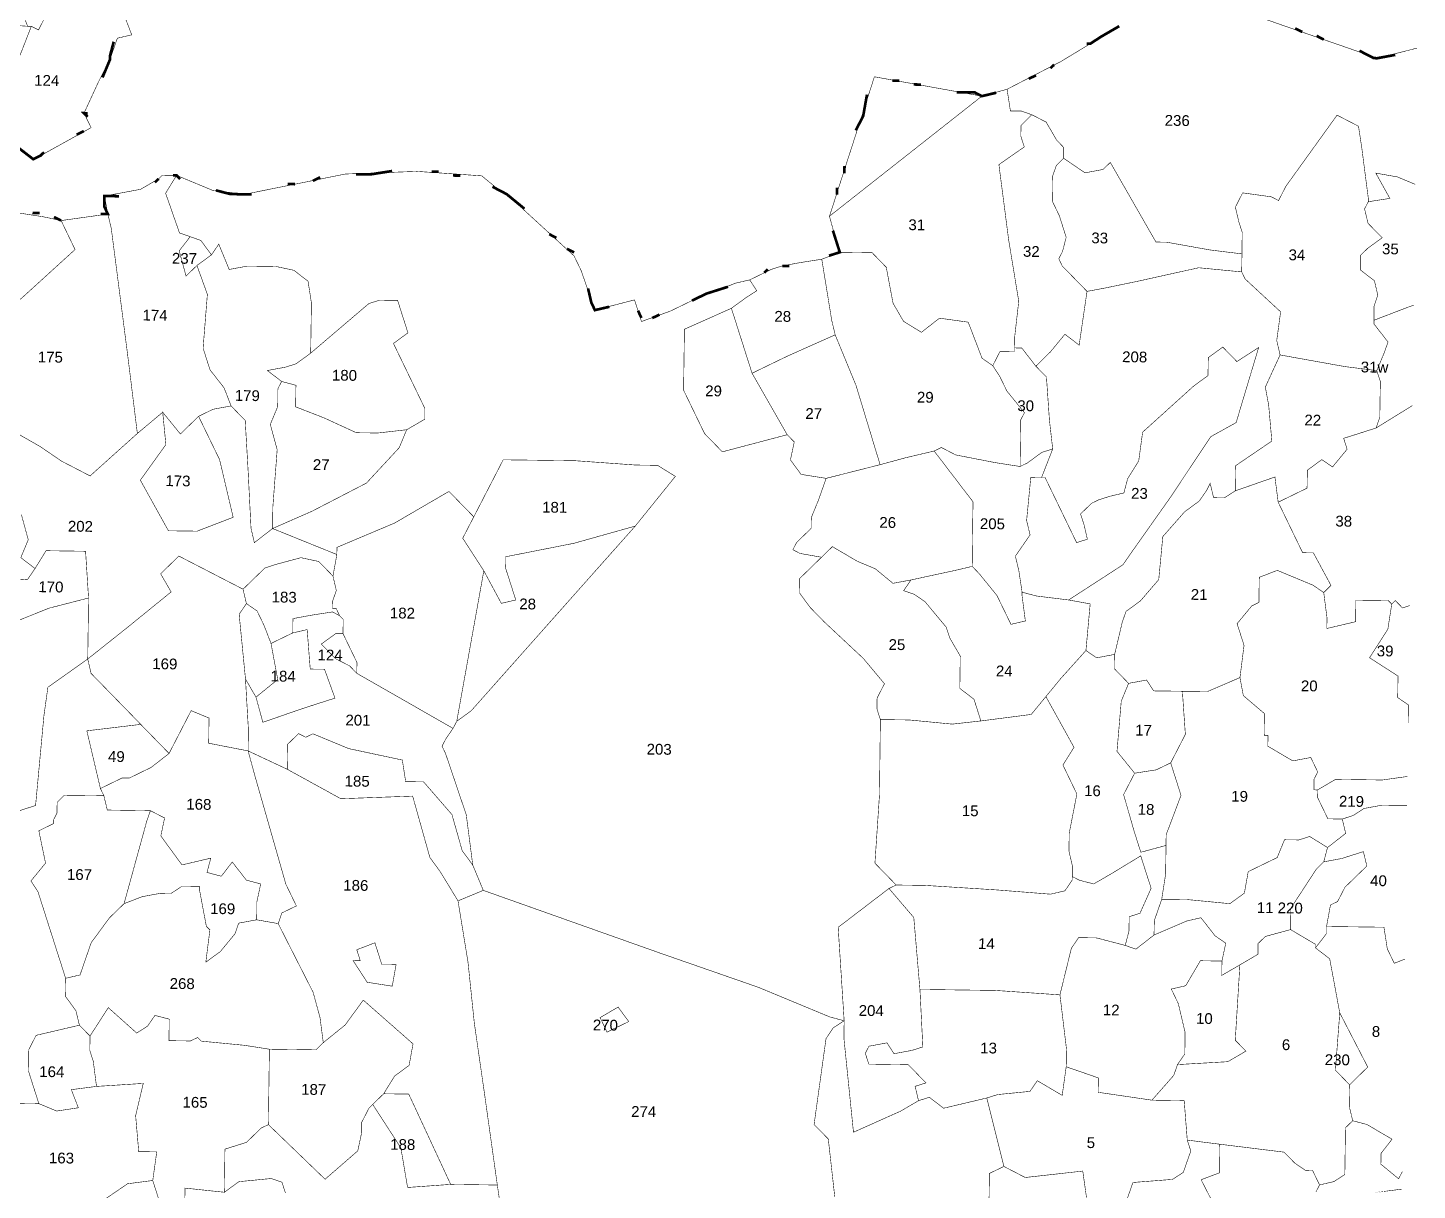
# Model space of a CAD drawing. Header units: metres. Extents: x 259278 to 277237, y 2171369 to 2185379.
# Drawn here: x 275703 to 277237, y 2178156 to 2179440 of the extents above; entities that cross this region are included whole.
import ezdxf

# ---------------------------------------------------------------- set-up
doc = ezdxf.new("R2010")
doc.units = ezdxf.units.M
doc.header["$MEASUREMENT"] = 0
for name, color, linetype in [('SURVEY NO.', 7, 'Continuous'), ('SURVEY PLOT BOUNDARY', 35, 'Continuous'), ('VILLAGE BOUNDARY', 212, 'Continuous')]:
    doc.layers.add(name, color=color, linetype=linetype)
doc.styles.add('PDF Arial', font='arial.ttf')

msp = doc.modelspace()

# ---------------------------------------------------------------- linework, layer by layer
at = {"layer": 'SURVEY PLOT BOUNDARY', "lineweight": 18, "const_width": 0.595}
for points in [[(275706.9, 2179441.4), (275702.9, 2179441.5), (275691.4, 2179469.4), (275715.3, 2179473), (275719.1, 2179461.1), (275722.9, 2179453.1), (275714.8, 2179437.4)], [(275810.1, 2179452), (275817.8, 2179432), (275801.9, 2179428.3), (275793.7, 2179404.6), (275781.5, 2179381), (275765.1, 2179345.5), (275772.9, 2179329.5), (275716.9, 2179298.5), (275709, 2179294.7), (275693.3, 2179306.8), (275682, 2179354.5), (275674.5, 2179390.3), (275694.6, 2179409.9), (275706.9, 2179441.4), (275714.8, 2179437.4), (275722.9, 2179453.1), (275719.1, 2179461.1), (275746.8, 2179456.8)], [(275702.9, 2179441.5), (275706.9, 2179441.4), (275694.6, 2179409.9), (275674.5, 2179390.3), (275626.9, 2179386.9), (275622.9, 2179387), (275623.3, 2179410.8), (275623.7, 2179446.5)], [(276588.3, 2179231.7), (276637.9, 2179385.7), (276756.6, 2179364.3)], [(276588.3, 2179231.7), (276756.6, 2179364.3), (276784.4, 2179371.9), (276788.1, 2179348), (276800, 2179347.9), (276811.8, 2179343.8), (276799.8, 2179332), (276799.6, 2179320.1), (276803.4, 2179308.2), (276775.4, 2179288.7), (276786.2, 2179205.3), (276797.3, 2179137.8), (276792.8, 2179098.2), (276792.6, 2179082.3), (276776.7, 2179082.5), (276768.6, 2179066.7), (276756.8, 2179074.8), (276741.5, 2179114.7), (276709.8, 2179119.1), (276689.8, 2179103.5), (276670.1, 2179115.6), (276658.5, 2179135.6), (276651, 2179175.3), (276635.4, 2179191.4), (276599.7, 2179191.9), (276595.9, 2179203.8)], [(276816.2, 2179066.1), (276800.6, 2179086.2), (276792.6, 2179086.3), (276792.6, 2179082.3), (276792.8, 2179098.2), (276797.3, 2179137.8), (276786.2, 2179205.3), (276775.4, 2179288.7), (276803.4, 2179308.2), (276799.6, 2179320.1), (276799.8, 2179332), (276811.8, 2179343.8), (276827.6, 2179335.6), (276839.2, 2179315.7), (276847, 2179307.6), (276846.9, 2179295.7), (276838.9, 2179287.9), (276834.7, 2179276.1), (276834.4, 2179248.3), (276842.1, 2179232.3), (276845.9, 2179220.4), (276849.7, 2179208.4), (276845.6, 2179192.6), (276841.5, 2179184.8), (276845.3, 2179176.8), (276872.7, 2179148.7), (276864, 2179089.3), (276848.3, 2179101.4), (276832.2, 2179081.8)], [(277183.3, 2179247.7), (277179.2, 2179239.8), (277183, 2179223.9), (277198.6, 2179207.9), (277182.6, 2179196.2), (277174.6, 2179188.4), (277174.4, 2179172.5), (277190.1, 2179160.4), (277193.8, 2179144.5), (277189.7, 2179132.6), (277189.5, 2179116.8), (277189.5, 2179112.8), (277205.1, 2179092.8), (277200.9, 2179080.9), (277192.7, 2179061.2), (277157.1, 2179065.7), (277085.9, 2179078.5), (277082.2, 2179094.4), (277086.5, 2179126.1), (277047.4, 2179162.3), (277043.5, 2179170.2), (277043.8, 2179190.1), (277043.9, 2179202), (277044.1, 2179213.8), (277040.3, 2179225.8), (277036.5, 2179241.7), (277044.6, 2179257.5), (277076.3, 2179253.1), (277084.2, 2179249), (277092.3, 2179264.8), (277120.6, 2179304.1), (277148.8, 2179343.3), (277172.5, 2179331.1), (277176.1, 2179307.3), (277183.3, 2179251.7)], [(276872.7, 2179148.7), (276845.3, 2179176.8), (276841.5, 2179184.8), (276845.6, 2179192.6), (276849.7, 2179208.4), (276845.9, 2179220.4), (276842.1, 2179232.3), (276834.4, 2179248.3), (276834.7, 2179276.1), (276838.9, 2179287.9), (276846.9, 2179295.7), (276870.5, 2179279.6), (276890.3, 2179283.3), (276898.4, 2179291.1), (276948.8, 2179203.2), (276960.7, 2179203), (277008.1, 2179194.5), (277043.8, 2179190.1), (277043.5, 2179170.2), (276996, 2179174.8), (276928.4, 2179159.8), (276892.6, 2179152.4)], [(275867.3, 2179276.8), (275855.2, 2179257.1), (275870.5, 2179213.3), (275882.3, 2179209.1), (275870.2, 2179193.4), (275877.8, 2179165.6), (275889.8, 2179177.3), (275901.3, 2179145.4), (275896.6, 2179086), (275904.2, 2179062.1), (275919.8, 2179042.1), (275927.5, 2179022.2), (275907.6, 2179018.5), (275891.6, 2179010.7), (275871.5, 2178991.2), (275852, 2179015.2), (275824, 2178991.8), (275813.2, 2179079.2), (275795.2, 2179218.2), (275791.4, 2179234.1), (275787.7, 2179254), (275827.5, 2179261.4), (275847.5, 2179273), (275851.5, 2179277)], [(275905.8, 2179189), (275894.1, 2179205), (275882.3, 2179209.1), (275870.5, 2179213.3), (275855.2, 2179257.1), (275867.3, 2179276.8), (275906.8, 2179260.4), (275942.4, 2179255.9), (276053.7, 2179278.3), (276133, 2179281.2), (276204.3, 2179276.3), (276223.9, 2179260.2), (276231.8, 2179256.1), (276306.3, 2179187.8), (276314, 2179171.8), (276329.3, 2179128), (276373, 2179139.3), (276380.7, 2179115.4), (276412.5, 2179126.9), (276436.5, 2179138.5), (276484.3, 2179157.7), (276500.2, 2179161.4), (276508, 2179149.4), (276496, 2179141.7), (276480, 2179130), (276428.1, 2179106.9), (276427.2, 2179039.5), (276450.4, 2178991.6), (276470, 2178971.5), (276541.6, 2178990.4), (276549.4, 2178982.4), (276545.2, 2178962.6), (276556.9, 2178946.6), (276584.6, 2178942.2), (276576.3, 2178918.6), (276568.2, 2178898.8), (276568, 2178886.9), (276551.9, 2178871.3), (276547.9, 2178863.4), (276555.7, 2178859.3), (276579.5, 2178855.1), (276555.4, 2178831.6), (276555.2, 2178815.7), (276566.9, 2178799.7), (276582.5, 2178783.7), (276625.6, 2178743.4), (276649, 2178715.4), (276640.9, 2178699.6), (276640.7, 2178687.7), (276644.5, 2178675.8), (276643.7, 2178608.4), (276643.5, 2178592.5), (276638.5, 2178517.2), (276662, 2178493.1), (276654, 2178489.3), (276597.9, 2178446.4), (276604.5, 2178343.2), (276588.7, 2178347.4), (276509.9, 2178380.1), (276403.3, 2178417.2), (276206, 2178487.2), (276194.4, 2178515.1), (276187.2, 2178570.7), (276164.3, 2178638.4), (276160.5, 2178646.4), (276164.5, 2178654.3), (276172.6, 2178666.1), (276176.7, 2178673.9), (276192.7, 2178685.6), (276373.8, 2178889.5), (276418.1, 2178944.4), (276398.4, 2178956.6), (276374.6, 2178956.9), (276307.3, 2178961.7), (276228, 2178962.7), (276195.5, 2178899.7), (276168.1, 2178927.8), (276108.2, 2178892.9), (276044.4, 2178866), (276044.3, 2178858.1), (275973.3, 2178886.8), (276017.1, 2178906), (276077, 2178937), (276113.2, 2178976.1), (276121.4, 2178995.9), (276141.4, 2179007.5), (276141.5, 2179019.4), (276106.8, 2179091.2), (276122.8, 2179102.9), (276111.4, 2179138.7), (276091.5, 2179139), (276079.6, 2179135.2), (276015.4, 2179080.5), (276016.2, 2179136), (276012.5, 2179159.9), (275996.8, 2179172), (275977, 2179176.2), (275945.3, 2179176.6), (275925.4, 2179172.9), (275913.9, 2179200.8)], [(275739.8, 2179226.9), (275755.2, 2179194.9), (275695.1, 2179140.2), (275667.3, 2179140.6), (275651, 2179105.1), (275636.2, 2179184.6), (275648.3, 2179200.3), (275672.5, 2179231.7), (275692.3, 2179235.4), (275720, 2179231.1)], [(275824, 2178991.8), (275771.8, 2178944.9), (275740.3, 2178961.2), (275716.7, 2178977.3), (275681.3, 2178997.6), (275677.4, 2179001.6), (275669.9, 2179037.4), (275662.4, 2179065.3), (275650.9, 2179097.2), (275651, 2179105.1), (275667.3, 2179140.6), (275695.1, 2179140.2), (275755.2, 2179194.9), (275739.8, 2179226.9), (275791.4, 2179234.1), (275795.2, 2179218.2), (275813.2, 2179079.2)], [(275905.8, 2179189), (275889.8, 2179177.3), (275877.8, 2179165.6), (275870.2, 2179193.4), (275882.3, 2179209.1), (275894.1, 2179205)], [(276015.4, 2179080.5), (275999.4, 2179068.8), (275987.5, 2179065), (275967.6, 2179061.3), (275983.3, 2179049.2), (275979.2, 2179041.3), (275979.1, 2179029.4), (275979, 2179021.5), (275970.8, 2179001.8), (275978.4, 2178973.9), (275973.6, 2178910.5), (275973.3, 2178886.8), (275953.2, 2178871.2), (275949.5, 2178887.1), (275946.3, 2178950.6), (275943.1, 2179006.1), (275927.5, 2179022.2), (275919.8, 2179042.1), (275904.2, 2179062.1), (275896.6, 2179086), (275901.3, 2179145.4), (275889.8, 2179177.3), (275905.8, 2179189), (275913.9, 2179200.8), (275925.4, 2179172.9), (275945.3, 2179176.6), (275977, 2179176.2), (275996.8, 2179172), (276012.5, 2179159.9), (276016.2, 2179136)], [(276500.2, 2179161.4), (276524.1, 2179173), (276536.1, 2179176.8), (276556, 2179180.5), (276579.8, 2179184.2), (276590.8, 2179116.6), (276594.6, 2179100.7), (276542.7, 2179077.6), (276502.8, 2179058.3), (276480, 2179130), (276496, 2179141.7), (276508, 2179149.4)], [(276768.6, 2179066.7), (276776.4, 2179054.7), (276784.1, 2179038.8), (276803.6, 2179014.7), (276799.5, 2179006.9), (276798.8, 2178955.3), (276771.2, 2178959.6), (276727.6, 2178968.1), (276711.9, 2178976.3), (276703.9, 2178972.4), (276672.1, 2178964.9), (276644.2, 2178957.3), (276617.6, 2179044.9), (276594.6, 2179100.7), (276590.8, 2179116.6), (276579.8, 2179184.2), (276599.7, 2179191.9), (276635.4, 2179191.4), (276651, 2179175.3), (276658.5, 2179135.6), (276670.1, 2179115.6), (276689.8, 2179103.5), (276709.8, 2179119.1), (276741.5, 2179114.7), (276756.8, 2179074.8)], [(276903.2, 2178747.8), (276883.3, 2178744), (276871.5, 2178752.1), (276876.2, 2178803.6), (276852.4, 2178807.9), (276912.4, 2178846.8), (276920.5, 2178858.6), (276964.9, 2178921.4), (277009.4, 2178988.3), (277037.4, 2179003.8), (277062.2, 2179086.7), (277038.2, 2179071.2), (277022.6, 2179087.2), (277006.6, 2179075.5), (277006.3, 2179055.7), (276990.3, 2179044), (276934.1, 2178993.2), (276929.8, 2178961.5), (276917.6, 2178941.9), (276913.4, 2178926.1), (276897.5, 2178922.3), (276885.6, 2178918.5), (276877.6, 2178914.6), (276865.6, 2178902.9), (276869.4, 2178891), (276873.1, 2178875), (276861.2, 2178871.2), (276826.4, 2178943.1), (276822.5, 2178943.1), (276834.8, 2178974.7), (276831.2, 2179006.4), (276827.9, 2179054.1), (276816.2, 2179066.1), (276832.2, 2179081.8), (276848.3, 2179101.4), (276864, 2179089.3), (276872.7, 2179148.7), (276892.6, 2179152.4), (276928.4, 2179159.8), (276996, 2179174.8), (277043.5, 2179170.2), (277047.4, 2179162.3), (277086.5, 2179126.1), (277082.2, 2179094.4), (277085.9, 2179078.5), (277069.6, 2179043), (277073.3, 2179023.1), (277076.8, 2178983.4), (277036.8, 2178956.2), (277036.4, 2178928.4), (277024.4, 2178920.7), (277012.5, 2178920.8), (277008.7, 2178936.7), (277004.7, 2178928.8), (276996.6, 2178917.1), (276980.6, 2178905.4), (276956.4, 2178877.9), (276951.9, 2178830.4), (276931.7, 2178806.9), (276915.7, 2178795.2), (276911.6, 2178783.3)], [(275983.3, 2179049.2), (275967.6, 2179061.3), (275987.5, 2179065), (275999.4, 2179068.8), (276015.4, 2179080.5), (276079.6, 2179135.2), (276091.5, 2179139), (276111.4, 2179138.7), (276122.8, 2179102.9), (276106.8, 2179091.2), (276141.5, 2179019.4), (276141.4, 2179007.5), (276121.4, 2178995.9), (276089.6, 2178992.3), (276065.8, 2178992.6), (276030.4, 2179008.9), (275998.8, 2179021.2), (275999.1, 2179045)], [(276541.6, 2178990.4), (276470, 2178971.5), (276450.4, 2178991.6), (276427.2, 2179039.5), (276428.1, 2179106.9), (276480, 2179130), (276502.8, 2179058.3)], [(276644.2, 2178957.3), (276584.6, 2178942.2), (276556.9, 2178946.6), (276545.2, 2178962.6), (276549.4, 2178982.4), (276541.6, 2178990.4), (276502.8, 2179058.3), (276542.7, 2179077.6), (276594.6, 2179100.7), (276617.6, 2179044.9)], [(276816.2, 2179066.1), (276827.9, 2179054.1), (276831.2, 2179006.4), (276834.8, 2178974.7), (276822.8, 2178970.9), (276806.8, 2178959.2), (276798.8, 2178955.3), (276799.5, 2179006.9), (276803.6, 2179014.7), (276784.1, 2179038.8), (276776.4, 2179054.7), (276768.6, 2179066.7), (276776.7, 2179082.5), (276792.6, 2179082.3), (276792.6, 2179086.3), (276800.6, 2179086.2)], [(276852.4, 2178807.9), (276816.8, 2178812.3), (276801, 2178816.5), (276797.4, 2178840.3), (276793.6, 2178856.3), (276809.8, 2178879.8), (276806, 2178895.7), (276810.6, 2178943.3), (276822.5, 2178943.1), (276826.4, 2178943.1), (276861.2, 2178871.2), (276873.1, 2178875), (276869.4, 2178891), (276865.6, 2178902.9), (276877.6, 2178914.6), (276885.6, 2178918.5), (276897.5, 2178922.3), (276913.4, 2178926.1), (276917.6, 2178941.9), (276929.8, 2178961.5), (276934.1, 2178993.2), (276990.3, 2179044), (277006.3, 2179055.7), (277006.6, 2179075.5), (277022.6, 2179087.2), (277038.2, 2179071.2), (277062.2, 2179086.7), (277037.4, 2179003.8), (277009.4, 2178988.3), (276964.9, 2178921.4), (276920.5, 2178858.6), (276912.4, 2178846.8)], [(277192.7, 2179061.2), (277196.6, 2179049.3), (277196.5, 2179041.4), (277196, 2179009.6), (277191.9, 2178997.8), (277156.1, 2178986.4), (277159.9, 2178974.4), (277143.8, 2178954.8), (277132, 2178962.9), (277116, 2178951.2), (277115.7, 2178931.4), (277083.8, 2178915.9), (277080.2, 2178943.7), (277036.4, 2178928.4), (277036.8, 2178956.2), (277076.8, 2178983.4), (277073.3, 2179023.1), (277069.6, 2179043), (277085.9, 2179078.5), (277157.1, 2179065.7)], [(276121.4, 2178995.9), (276113.2, 2178976.1), (276077, 2178937), (276017.1, 2178906), (275973.3, 2178886.8), (275973.6, 2178910.5), (275978.4, 2178973.9), (275970.8, 2179001.8), (275979, 2179021.5), (275979.1, 2179029.4), (275979.2, 2179041.3), (275983.3, 2179049.2), (275999.1, 2179045), (275998.8, 2179021.2), (276030.4, 2179008.9), (276065.8, 2178992.6), (276089.6, 2178992.3)], [(275891.6, 2179010.7), (275914.8, 2178962.9), (275929.8, 2178899.2), (275890, 2178883.9), (275858.3, 2178884.3), (275827.3, 2178940.2), (275855.5, 2178979.5), (275852, 2179015.2), (275871.5, 2178991.2)], [(276373.8, 2178889.5), (276306.1, 2178870.5), (276230.6, 2178855.6), (276230.4, 2178843.8), (276241.9, 2178807.9), (276225.9, 2178804.2), (276206.6, 2178840.1), (276183.3, 2178876.1), (276195.5, 2178899.7), (276228, 2178962.7), (276307.3, 2178961.7), (276374.6, 2178956.9), (276398.4, 2178956.6), (276418.1, 2178944.4)], [(276745.9, 2178845), (276730, 2178841.2), (276678.3, 2178830), (276658.4, 2178826.3), (276638.8, 2178842.4), (276619.1, 2178850.6), (276591.5, 2178866.8), (276579.5, 2178855.1), (276555.7, 2178859.3), (276547.9, 2178863.4), (276551.9, 2178871.3), (276568, 2178886.9), (276568.2, 2178898.8), (276576.3, 2178918.6), (276584.6, 2178942.2), (276644.2, 2178957.3), (276672.1, 2178964.9), (276703.9, 2178972.4), (276746.8, 2178916.3), (276746.4, 2178888.6)], [(276834.8, 2178974.7), (276822.5, 2178943.1), (276810.6, 2178943.3), (276806, 2178895.7), (276809.8, 2178879.8), (276793.6, 2178856.3), (276797.4, 2178840.3), (276801, 2178816.5), (276801, 2178812.5), (276804.6, 2178784.7), (276788.7, 2178781), (276773.2, 2178812.9), (276753.7, 2178836.9), (276745.9, 2178845), (276746.4, 2178888.6), (276746.8, 2178916.3), (276703.9, 2178972.4), (276711.9, 2178976.3), (276727.6, 2178968.1), (276771.2, 2178959.6), (276798.8, 2178955.3), (276806.8, 2178959.2), (276822.8, 2178970.9)], [(277083.8, 2178915.9), (277110.8, 2178860.1), (277122.7, 2178859.9), (277142.1, 2178824), (277134.1, 2178816.1), (277122.3, 2178824.2), (277082.8, 2178840.6), (277062.9, 2178832.9), (277062.5, 2178805.2), (277054.6, 2178801.3), (277038.4, 2178781.7), (277046.1, 2178757.8), (277041.6, 2178722.2), (277005.8, 2178706.8), (276978, 2178707.1), (276946.3, 2178707.5), (276938.5, 2178719.5), (276918.6, 2178715.8), (276903, 2178731.9), (276903.2, 2178747.8), (276911.6, 2178783.3), (276915.7, 2178795.2), (276931.7, 2178806.9), (276951.9, 2178830.4), (276956.4, 2178877.9), (276980.6, 2178905.4), (276996.6, 2178917.1), (277004.7, 2178928.8), (277008.7, 2178936.7), (277012.5, 2178920.8), (277024.4, 2178920.7), (277036.4, 2178928.4), (277080.2, 2178943.7)], [(276195.5, 2178899.7), (276183.3, 2178876.1), (276206.6, 2178840.1), (276176.7, 2178673.9), (276172.6, 2178666.1), (276066.3, 2178726.9), (276066.5, 2178738.8), (276051.1, 2178770.7), (276051.3, 2178786.6), (276047.3, 2178790.6), (276043.5, 2178798.6), (276039.5, 2178798.7), (276039.6, 2178806.6), (276043.7, 2178818.4), (276040, 2178834.3), (276044.3, 2178858.1), (276044.4, 2178866), (276108.2, 2178892.9), (276168.1, 2178927.8)], [(276176.7, 2178673.9), (276206.6, 2178840.1), (276225.9, 2178804.2), (276241.9, 2178807.9), (276230.4, 2178843.8), (276230.6, 2178855.6), (276306.1, 2178870.5), (276373.8, 2178889.5), (276192.7, 2178685.6)], [(275642.7, 2178772.1), (275643, 2178795.9), (275655.1, 2178807.6), (275659.3, 2178827.4), (275702.9, 2178830.8), (275711, 2178842.6), (275723.2, 2178862.3), (275766.8, 2178861.7), (275770.1, 2178810.1), (275726.3, 2178798.8), (275678.5, 2178779.6), (275666.5, 2178771.8), (275654.6, 2178771.9)], [(275940.7, 2178819.8), (275944.4, 2178803.9), (275936.4, 2178792.1), (275943.4, 2178720.6), (275946.6, 2178665), (275946.3, 2178641.2), (275902.8, 2178649.7), (275903.1, 2178677.5), (275883.4, 2178685.7), (275859, 2178638.4), (275827.7, 2178670.5), (275819.9, 2178678.6), (275772.9, 2178726.8), (275769.2, 2178742.7), (275813.3, 2178777.8), (275861.3, 2178816.8), (275849.7, 2178836.8), (275869.8, 2178856.4)], [(276678.3, 2178830), (276670.2, 2178818.2), (276682, 2178814.1), (276693.8, 2178806), (276717.2, 2178777.9), (276721.1, 2178766), (276732.7, 2178746), (276732.4, 2178722.2), (276732.2, 2178710.3), (276747.9, 2178698.2), (276755.5, 2178674.3), (276723.8, 2178670.8), (276676.3, 2178675.4), (276644.5, 2178675.8), (276640.7, 2178687.7), (276640.9, 2178699.6), (276649, 2178715.4), (276625.6, 2178743.4), (276582.5, 2178783.7), (276566.9, 2178799.7), (276555.2, 2178815.7), (276555.4, 2178831.6), (276579.5, 2178855.1), (276591.5, 2178866.8), (276619.1, 2178850.6), (276638.8, 2178842.4), (276658.4, 2178826.3)], [(276040, 2178834.3), (276043.7, 2178818.4), (276039.6, 2178806.6), (276039.5, 2178798.7), (276043.5, 2178798.6), (276047.3, 2178790.6), (276039.5, 2178794.7), (276015.6, 2178791), (275995.8, 2178787.3), (275995.7, 2178779.4), (275995.6, 2178771.5), (275971.6, 2178759.9), (275963.9, 2178779.8), (275956.2, 2178795.8), (275944.4, 2178803.9), (275940.7, 2178819.8), (275964.8, 2178843.2), (275976.7, 2178847.1), (276004.6, 2178854.6), (276024.3, 2178850.4)], [(276801, 2178816.5), (276816.8, 2178812.3), (276852.4, 2178807.9), (276876.2, 2178803.6), (276871.5, 2178752.1), (276843.4, 2178720.8), (276827.3, 2178701.2), (276811.1, 2178681.5), (276755.5, 2178674.3), (276747.9, 2178698.2), (276732.2, 2178710.3), (276732.4, 2178722.2), (276732.7, 2178746), (276721.1, 2178766), (276717.2, 2178777.9), (276693.8, 2178806), (276682, 2178814.1), (276670.2, 2178818.2), (276678.3, 2178830), (276730, 2178841.2), (276745.9, 2178845), (276753.7, 2178836.9), (276773.2, 2178812.9), (276788.7, 2178781), (276804.6, 2178784.7), (276801, 2178812.5)], [(275769.8, 2178786.3), (275769.2, 2178742.7), (275725.2, 2178711.5), (275720.8, 2178679.9), (275711.6, 2178580.9), (275639.9, 2178558), (275644.5, 2178605.5), (275646.3, 2178748.3), (275642.7, 2178772.1), (275654.6, 2178771.9), (275666.5, 2178771.8), (275678.5, 2178779.6), (275726.3, 2178798.8), (275770.1, 2178810.1), (275770, 2178806.1)], [(275955, 2178700.6), (275943.4, 2178720.6), (275936.4, 2178792.1), (275944.4, 2178803.9), (275956.2, 2178795.8), (275963.9, 2178779.8), (275971.6, 2178759.9), (275979, 2178720.1)], [(276051.1, 2178770.7), (276043.1, 2178770.8), (276027.1, 2178759.2), (276042.8, 2178743.1), (276058.5, 2178735), (276066.3, 2178726.9), (276172.6, 2178666.1), (276164.5, 2178654.3), (276160.5, 2178646.4), (276164.3, 2178638.4), (276187.2, 2178570.7), (276194.4, 2178515.1), (276182.7, 2178531.1), (276171.4, 2178570.9), (276140.1, 2178607), (276120.3, 2178607.3), (276116.6, 2178631.1), (276057.3, 2178643.8), (276017.9, 2178660.1), (276009.9, 2178656.3), (276002, 2178660.3), (275990, 2178648.6), (275989.6, 2178620.9), (275946.3, 2178641.2), (275946.6, 2178665), (275943.4, 2178720.6), (275955, 2178700.6), (275962.6, 2178672.8), (276006.4, 2178688), (276042.2, 2178699.5), (276030.7, 2178731.4), (276014.9, 2178731.6), (276011.5, 2178775.2), (275995.6, 2178771.5), (275995.7, 2178779.4), (275995.8, 2178787.3), (276015.6, 2178791), (276039.5, 2178794.7), (276047.3, 2178790.6), (276051.3, 2178786.6)], [(275971.6, 2178759.9), (275995.6, 2178771.5), (276011.5, 2178775.2), (276014.9, 2178731.6), (276030.7, 2178731.4), (276042.2, 2178699.5), (276006.4, 2178688), (275962.6, 2178672.8), (275955, 2178700.6), (275979, 2178720.1)], [(276051.1, 2178770.7), (276066.5, 2178738.8), (276066.3, 2178726.9), (276058.5, 2178735), (276042.8, 2178743.1), (276027.1, 2178759.2), (276043.1, 2178770.8)], [(276903.2, 2178747.8), (276903, 2178731.9), (276918.6, 2178715.8), (276910.5, 2178696.1), (276905.8, 2178640.7), (276925.3, 2178616.6), (276913.1, 2178593), (276924.5, 2178553.2), (276932.1, 2178529.3), (276959.9, 2178536.8), (276959.9, 2178532.9), (276959.5, 2178505.1), (276955.2, 2178477.4), (276947, 2178453.7), (276946.7, 2178437.9), (276926.7, 2178422.3), (276914.9, 2178426.4), (276919, 2178442.2), (276919.3, 2178458.1), (276931.2, 2178461.9), (276943.5, 2178489.5), (276932, 2178525.3), (276900.1, 2178505.9), (276880.1, 2178494.3), (276864.3, 2178498.4), (276856.4, 2178502.5), (276856.5, 2178514.4), (276852.8, 2178530.3), (276853, 2178550.1), (276861.5, 2178593.6), (276846.1, 2178625.6), (276858.3, 2178645.2), (276827.3, 2178701.2), (276843.4, 2178720.8), (276871.5, 2178752.1), (276883.3, 2178744)], [(276925.3, 2178616.6), (276905.8, 2178640.7), (276910.5, 2178696.1), (276918.6, 2178715.8), (276938.5, 2178719.5), (276946.3, 2178707.5), (276978, 2178707.1), (276981.3, 2178659.5), (276965.1, 2178628), (276949.1, 2178620.3)], [(277127.2, 2178598.1), (277127.1, 2178590.2), (277138.7, 2178566.2), (277154.6, 2178566), (277158.3, 2178550.1), (277138.3, 2178534.5), (277118.6, 2178546.7), (277106.7, 2178542.9), (277090.8, 2178543.1), (277082.7, 2178523.4), (277050.7, 2178507.9), (277046.5, 2178484.2), (277030.5, 2178472.5), (276982.9, 2178477.1), (276955.2, 2178477.4), (276959.5, 2178505.1), (276959.9, 2178532.9), (276959.9, 2178536.8), (276960.1, 2178548.7), (276976.5, 2178592.1), (276965.1, 2178628), (276981.3, 2178659.5), (276978, 2178707.1), (277005.8, 2178706.8), (277041.6, 2178722.2), (277045.3, 2178702.3), (277068.9, 2178682.2), (277068.7, 2178666.3), (277068.6, 2178658.4), (277072.5, 2178658.3), (277072.4, 2178646.4), (277099.9, 2178630.2), (277119.8, 2178633.9), (277127.5, 2178617.9), (277123.4, 2178610.1), (277123.3, 2178598.2)], [(276856.4, 2178502.5), (276856.3, 2178498.5), (276848.3, 2178486.7), (276832.4, 2178483), (276772.9, 2178487.7), (276693.7, 2178492.7), (276662, 2178493.1), (276638.5, 2178517.2), (276643.5, 2178592.5), (276643.7, 2178608.4), (276644.5, 2178675.8), (276676.3, 2178675.4), (276723.8, 2178670.8), (276755.5, 2178674.3), (276811.1, 2178681.5), (276827.3, 2178701.2), (276858.3, 2178645.2), (276846.1, 2178625.6), (276861.5, 2178593.6), (276853, 2178550.1), (276852.8, 2178530.3), (276856.5, 2178514.4)], [(275946.3, 2178641.2), (275953.9, 2178613.4), (275988, 2178494), (275999.6, 2178470), (275983.6, 2178462.3), (275979.5, 2178450.5), (275955.8, 2178454.7), (275956, 2178474.6), (275960.2, 2178494.3), (275944.4, 2178498.5), (275928.8, 2178518.5), (275916.7, 2178502.8), (275900.9, 2178507), (275905.1, 2178522.8), (275873.3, 2178515.3), (275849.9, 2178547.3), (275854.1, 2178567.1), (275838.4, 2178575.2), (275834.4, 2178575.3), (275790.8, 2178575.9), (275787, 2178591.8), (275783.2, 2178599.7), (275807.1, 2178611.3), (275815.1, 2178611.2), (275831, 2178619), (275839, 2178622.8), (275859, 2178638.4), (275883.4, 2178685.7), (275903.1, 2178677.5), (275902.8, 2178649.7)], [(275783.2, 2178599.7), (275768.2, 2178663.4), (275827.7, 2178670.5), (275859, 2178638.4), (275839, 2178622.8), (275831, 2178619), (275815.1, 2178611.2), (275807.1, 2178611.3)], [(276017.9, 2178660.1), (276057.3, 2178643.8), (276116.6, 2178631.1), (276120.3, 2178607.3), (276140.1, 2178607), (276171.4, 2178570.9), (276182.7, 2178531.1), (276194.4, 2178515.1), (276206, 2178487.2), (276178.1, 2178475.6), (276158.6, 2178507.6), (276147, 2178523.6), (276128, 2178591.3), (276048.7, 2178588.4), (275989.6, 2178620.9), (275990, 2178648.6), (276002, 2178660.3), (276009.9, 2178656.3)], [(275989.6, 2178620.9), (276048.7, 2178588.4), (276128, 2178591.3), (276147, 2178523.6), (276158.6, 2178507.6), (276178.1, 2178475.6), (276189.1, 2178408.1), (276196.1, 2178340.6), (276207, 2178265.1), (276221.5, 2178161.8), (276170, 2178162.5), (276123.7, 2178262.2), (276096, 2178262.6), (276108.1, 2178282.2), (276124.1, 2178293.9), (276128.4, 2178317.7), (276073.5, 2178366), (276053.4, 2178338.5), (276029.3, 2178319), (276025.7, 2178346.8), (276018.1, 2178374.6), (275979.5, 2178450.5), (275983.6, 2178462.3), (275999.6, 2178470), (275988, 2178494), (275953.9, 2178613.4), (275946.3, 2178641.2)], [(276959.9, 2178536.8), (276932.1, 2178529.3), (276924.5, 2178553.2), (276913.1, 2178593), (276925.3, 2178616.6), (276949.1, 2178620.3), (276965.1, 2178628), (276976.5, 2178592.1), (276960.1, 2178548.7)], [(275787, 2178591.8), (275790.8, 2178575.9), (275834.4, 2178575.3), (275838.4, 2178575.2), (275834.3, 2178563.4), (275809.3, 2178472.5), (275793.2, 2178456.9), (275773, 2178429.4), (275760.7, 2178393.8), (275744.8, 2178390.1), (275725.7, 2178449.8), (275714.3, 2178485.6), (275706.5, 2178497.6), (275722.6, 2178517.3), (275715.2, 2178553), (275731.1, 2178560.8), (275731.2, 2178564.7), (275735.3, 2178572.6), (275735.4, 2178584.5), (275743.4, 2178592.3)], [(275955.8, 2178454.7), (275935.9, 2178451), (275931.8, 2178439.2), (275915.6, 2178419.6), (275899.6, 2178407.9), (275904.1, 2178443.5), (275900.2, 2178447.5), (275892.7, 2178487.3), (275892.8, 2178491.3), (275873, 2178491.5), (275861, 2178483.7), (275849.1, 2178483.9), (275829.2, 2178480.2), (275809.3, 2178472.5), (275834.3, 2178563.4), (275838.4, 2178575.2), (275854.1, 2178567.1), (275849.9, 2178547.3), (275873.3, 2178515.3), (275905.1, 2178522.8), (275900.9, 2178507), (275916.7, 2178502.8), (275928.8, 2178518.5), (275944.4, 2178498.5), (275960.2, 2178494.3), (275956, 2178474.6)], [(277138.3, 2178534.5), (277134.1, 2178518.7), (277126.1, 2178510.9), (277097.8, 2178467.6), (277097.5, 2178443.9), (277069.6, 2178436.3), (277061.6, 2178428.5), (277061.4, 2178416.6), (277041.5, 2178404.9), (277021.5, 2178393.3), (277021.7, 2178409.1), (277025.9, 2178428.9), (277014.1, 2178437), (276998.5, 2178457), (276982.6, 2178453.3), (276946.7, 2178437.9), (276947, 2178453.7), (276955.2, 2178477.4), (276982.9, 2178477.1), (277030.5, 2178472.5), (277046.5, 2178484.2), (277050.7, 2178507.9), (277082.7, 2178523.4), (277090.8, 2178543.1), (277106.7, 2178542.9), (277118.6, 2178546.7)], [(276662, 2178493.1), (276693.7, 2178492.7), (276772.9, 2178487.7), (276832.4, 2178483), (276848.3, 2178486.7), (276856.3, 2178498.5), (276856.4, 2178502.5), (276864.3, 2178498.4), (276880.1, 2178494.3), (276900.1, 2178505.9), (276932, 2178525.3), (276943.5, 2178489.5), (276931.2, 2178461.9), (276919.3, 2178458.1), (276919, 2178442.2), (276914.9, 2178426.4), (276883.3, 2178434.7), (276863.4, 2178435), (276855.4, 2178423.2), (276842.8, 2178371.8), (276771.5, 2178376.7), (276747.7, 2178377), (276688.2, 2178377.8), (276681.4, 2178457.2), (276654, 2178489.3)], [(277137.2, 2178447.3), (277137.1, 2178439.4), (277125, 2178423.7), (277125, 2178427.6), (277097.5, 2178443.9), (277097.8, 2178467.6), (277126.1, 2178510.9), (277134.1, 2178518.7), (277154, 2178522.4), (277177.9, 2178530), (277181.7, 2178514.1), (277157.6, 2178490.7), (277149.4, 2178474.9), (277141.5, 2178471)], [(275760, 2178338.3), (275756.2, 2178354.2), (275744.5, 2178370.3), (275744.8, 2178390.1), (275760.7, 2178393.8), (275773, 2178429.4), (275793.2, 2178456.9), (275809.3, 2178472.5), (275829.2, 2178480.2), (275849.1, 2178483.9), (275861, 2178483.7), (275873, 2178491.5), (275892.8, 2178491.3), (275892.7, 2178487.3), (275900.2, 2178447.5), (275904.1, 2178443.5), (275899.6, 2178407.9), (275915.6, 2178419.6), (275931.8, 2178439.2), (275935.9, 2178451), (275955.8, 2178454.7), (275979.5, 2178450.5), (276018.1, 2178374.6), (276025.7, 2178346.8), (276029.3, 2178319), (276021.3, 2178311.1), (275969.8, 2178311.8), (275942.1, 2178316.1), (275894.5, 2178320.7), (275890.6, 2178324.7), (275882.6, 2178320.9), (275858.9, 2178321.2), (275859.2, 2178345), (275843.4, 2178349.1), (275835.3, 2178337.3), (275823.3, 2178329.6), (275791.9, 2178357.7), (275771.7, 2178326.3)], [(276604.5, 2178343.2), (276597.9, 2178446.4), (276654, 2178489.3), (276681.4, 2178457.2), (276688.2, 2178377.8), (276691.4, 2178314.3), (276679.4, 2178310.5), (276659.6, 2178306.8), (276651.8, 2178318.8), (276631.9, 2178315.1), (276627.9, 2178307.2), (276631.7, 2178295.3), (276675.3, 2178294.7), (276683.1, 2178286.7), (276694.8, 2178274.6), (276682.9, 2178270.8), (276686.6, 2178254.9), (276666.7, 2178243.3), (276614.8, 2178220.1), (276604.3, 2178323.4)], [(277021.7, 2178409.1), (276997.9, 2178409.5), (276981.7, 2178381.9), (276965.8, 2178378.2), (276973.5, 2178362.2), (276981, 2178330.4), (276980.7, 2178306.6), (276972.6, 2178294.8), (276968.5, 2178282.9), (276944.4, 2178255.5), (276885, 2178264.2), (276885.2, 2178280.1), (276849.7, 2178292.4), (276850, 2178312.2), (276842.8, 2178371.8), (276855.4, 2178423.2), (276863.4, 2178435), (276883.3, 2178434.7), (276914.9, 2178426.4), (276926.7, 2178422.3), (276946.7, 2178437.9), (276982.6, 2178453.3), (276998.5, 2178457), (277014.1, 2178437), (277025.9, 2178428.9)], [(277125, 2178423.7), (277140.7, 2178411.6), (277151.8, 2178351.9), (277147, 2178288.6), (277162.7, 2178272.5), (277162.3, 2178248.7), (277166.1, 2178232.8), (277158.1, 2178225), (277157.4, 2178173.4), (277145.4, 2178165.6), (277129.5, 2178161.9), (277121.8, 2178177.8), (277113.9, 2178178), (277102.1, 2178186), (277090.3, 2178198.1), (277019.1, 2178206.9), (276983.4, 2178211.4), (276980, 2178255), (276944.4, 2178255.5), (276968.5, 2178282.9), (276972.6, 2178294.8), (277028.2, 2178298), (277048.2, 2178309.7), (277036.4, 2178321.7), (277041.5, 2178404.9), (277061.4, 2178416.6), (277061.6, 2178428.5), (277069.6, 2178436.3), (277097.5, 2178443.9), (277125, 2178427.6)], [(276086.3, 2178429.3), (276066.3, 2178421.6), (276070.1, 2178409.6), (276062.2, 2178409.7), (276077.8, 2178385.7), (276105.5, 2178381.4), (276109.7, 2178405.2), (276093.9, 2178405.4)], [(276086.3, 2178429.3), (276093.9, 2178405.4), (276109.7, 2178405.2), (276105.5, 2178381.4), (276077.8, 2178385.7), (276062.2, 2178409.7), (276070.1, 2178409.6), (276066.3, 2178421.6)], [(277041.5, 2178404.9), (277036.4, 2178321.7), (277048.2, 2178309.7), (277028.2, 2178298), (276972.6, 2178294.8), (276980.7, 2178306.6), (276981, 2178330.4), (276973.5, 2178362.2), (276965.8, 2178378.2), (276981.7, 2178381.9), (276997.9, 2178409.5), (277021.7, 2178409.1), (277021.5, 2178393.3)], [(276096, 2178262.6), (276083.9, 2178250.8), (276079.9, 2178246.9), (276071.8, 2178231.2), (276071.6, 2178219.3), (276067.4, 2178199.5), (276031.3, 2178168.2), (275968.7, 2178228.5), (275969.8, 2178311.8), (276021.3, 2178311.1), (276029.3, 2178319), (276053.4, 2178338.5), (276073.5, 2178366), (276128.4, 2178317.7), (276124.1, 2178293.9), (276108.1, 2178282.2)], [(276842.8, 2178371.8), (276850, 2178312.2), (276849.7, 2178292.4), (276845.3, 2178260.8), (276817.8, 2178277), (276809.7, 2178265.2), (276774, 2178261.7), (276762, 2178257.9), (276714.3, 2178246.6), (276698.6, 2178258.7), (276686.6, 2178254.9), (276682.9, 2178270.8), (276694.8, 2178274.6), (276683.1, 2178286.7), (276675.3, 2178294.7), (276631.7, 2178295.3), (276627.9, 2178307.2), (276631.9, 2178315.1), (276651.8, 2178318.8), (276659.6, 2178306.8), (276679.4, 2178310.5), (276691.4, 2178314.3), (276688.2, 2178377.8), (276747.7, 2178377), (276771.5, 2178376.7)], [(276366.6, 2178342.3), (276354.9, 2178358.3), (276335, 2178346.7), (276342.7, 2178330.7)], [(276366.6, 2178342.3), (276342.7, 2178330.7), (276335, 2178346.7), (276354.9, 2178358.3)], [(277162.7, 2178272.5), (277147, 2178288.6), (277151.8, 2178351.9), (277182.7, 2178292.1)], [(275778.9, 2178270.7), (275751.1, 2178267.1), (275758.8, 2178247.1), (275734.9, 2178243.5), (275715.2, 2178251.7), (275703.8, 2178287.5), (275704.1, 2178311.3), (275712.2, 2178327.1), (275760, 2178338.3), (275771.7, 2178326.3), (275771.5, 2178310.4), (275775.3, 2178298.5)], [(276944.4, 2178255.5), (276980, 2178255), (276983.4, 2178211.4), (276987.3, 2178199.4), (276979, 2178175.7), (276967, 2178168), (276923.4, 2178164.6), (276911, 2178129), (276899, 2178117.3), (276875.3, 2178125.5), (276868, 2178177.2), (276804.5, 2178170.1), (276780.9, 2178182.3), (276762, 2178257.9), (276774, 2178261.7), (276809.7, 2178265.2), (276817.8, 2178277), (276845.3, 2178260.8), (276849.7, 2178292.4), (276885.2, 2178280.1), (276885, 2178264.2)], [(275841, 2178166.8), (275813.2, 2178163.2), (275773.2, 2178135.9), (275713.3, 2178101), (275678.3, 2178153), (275671.3, 2178228.4), (275687.3, 2178240.1), (275691.4, 2178252), (275715.2, 2178251.7), (275734.9, 2178243.5), (275758.8, 2178247.1), (275751.1, 2178267.1), (275778.9, 2178270.7), (275830.5, 2178274), (275822.1, 2178238.4), (275825.5, 2178198.7), (275845.4, 2178198.4)], [(276170, 2178162.5), (276122.4, 2178159.1), (276115, 2178202.8), (276083.9, 2178250.8), (276096, 2178262.6), (276123.7, 2178262.2)], [(276899, 2178117.3), (276911, 2178129), (276923.4, 2178164.6), (276967, 2178168), (276979, 2178175.7), (276987.3, 2178199.4), (276983.4, 2178211.4), (277019.1, 2178206.9), (277018.7, 2178175.2), (276998.7, 2178167.6), (277033.5, 2178099.7), (277037.2, 2178079.8), (277029.1, 2178064.1), (277013.2, 2178064.3), (277001.1, 2178044.6), (276973.2, 2178037), (276957.2, 2178025.3), (276945.1, 2178009.6), (276941.4, 2178029.5), (276909.7, 2178029.9), (276914.1, 2178061.6), (276898.5, 2178081.6), (276902.7, 2178101.4)], [(276763.6, 2178075.4), (276764.9, 2178174.6), (276780.9, 2178182.3), (276804.5, 2178170.1), (276868, 2178177.2), (276875.3, 2178125.5), (276855.3, 2178113.9), (276791.5, 2178083)], [(275848.6, 2178142.9), (275856.2, 2178115), (275864.1, 2178110.9), (275851.9, 2178091.3), (275812.1, 2178075.9), (275768.2, 2178060.6), (275736.5, 2178057.1), (275720.9, 2178081.1), (275713.3, 2178101), (275773.2, 2178135.9), (275813.2, 2178163.2), (275841, 2178166.8)]]:
    msp.add_lwpolyline(points, close=True, dxfattribs=at)
for points in [[(277125.4, 2178154), (277129.5, 2178161.9), (277145.4, 2178165.6), (277157.4, 2178173.4), (277158.1, 2178225), (277166.1, 2178232.8), (277181.9, 2178228.6), (277209.5, 2178212.4), (277197.4, 2178196.7), (277197.2, 2178184.8), (277216.8, 2178168.7), (277220.9, 2178176.6), (277216.8, 2178168.7), (277197.2, 2178184.8), (277197.4, 2178196.7), (277209.5, 2178212.4), (277181.9, 2178228.6), (277166.1, 2178232.8), (277162.3, 2178248.7), (277162.7, 2178272.5), (277182.7, 2178292.1), (277151.8, 2178351.9), (277140.7, 2178411.6), (277125, 2178423.7), (277137.1, 2178439.4), (277137.2, 2178447.3), (277200.6, 2178446.5), (277204.3, 2178422.6), (277212, 2178406.7), (277223.9, 2178411.3), (277212, 2178406.7), (277204.3, 2178422.6), (277200.6, 2178446.5), (277137.2, 2178447.3), (277141.5, 2178471), (277149.4, 2178474.9), (277157.6, 2178490.7), (277181.7, 2178514.1), (277177.9, 2178530), (277154, 2178522.4), (277134.1, 2178518.7), (277138.3, 2178534.5), (277158.3, 2178550.1), (277154.6, 2178566), (277166.5, 2178569.8), (277178.5, 2178577.6), (277198.4, 2178581.3), (277226.1, 2178581), (277198.4, 2178581.3), (277178.5, 2178577.6), (277166.5, 2178569.8), (277154.6, 2178566), (277138.7, 2178566.2), (277127.1, 2178590.2), (277127.2, 2178598.1), (277147.2, 2178609.8), (277198.8, 2178609.1), (277226.6, 2178613), (277198.8, 2178609.1), (277147.2, 2178609.8), (277127.2, 2178598.1), (277123.3, 2178598.2), (277123.4, 2178610.1), (277127.5, 2178617.9), (277119.8, 2178633.9), (277099.9, 2178630.2), (277072.4, 2178646.4), (277072.5, 2178658.3), (277068.6, 2178658.4), (277068.9, 2178682.2), (277045.3, 2178702.3), (277041.6, 2178722.2), (277046.1, 2178757.8), (277038.4, 2178781.7), (277054.6, 2178801.3), (277062.5, 2178805.2), (277062.9, 2178832.9), (277082.8, 2178840.6), (277122.3, 2178824.2), (277134.1, 2178816.1), (277137.7, 2178788.3), (277137.5, 2178776.4), (277169.3, 2178783.9), (277169.6, 2178807.7), (277205.3, 2178807.3), (277209.2, 2178803.3), (277204.9, 2178775.6), (277184.7, 2178744.1), (277216.1, 2178723.9), (277215.8, 2178700.1), (277227.6, 2178692), (277227.3, 2178672.2), (277227.6, 2178692), (277215.8, 2178700.1), (277216.1, 2178723.9), (277184.7, 2178744.1), (277204.9, 2178775.6), (277209.2, 2178803.3), (277213.2, 2178807.2), (277221.1, 2178799.1), (277229, 2178801.7), (277221.1, 2178799.1), (277213.2, 2178807.2), (277209.2, 2178803.3), (277205.3, 2178807.3), (277169.6, 2178807.7), (277169.3, 2178783.9), (277137.5, 2178776.4), (277137.7, 2178788.3), (277134.1, 2178816.1), (277142.1, 2178824), (277122.7, 2178859.9), (277110.8, 2178860.1), (277083.8, 2178915.9), (277115.7, 2178931.4), (277116, 2178951.2), (277132, 2178962.9), (277143.8, 2178954.8), (277159.9, 2178974.4), (277156.1, 2178986.4), (277191.9, 2178997.8), (277231.9, 2179022.5), (277191.9, 2178997.8), (277196, 2179009.6), (277196.6, 2179049.3), (277192.7, 2179061.2), (277200.9, 2179080.9), (277205.1, 2179092.8), (277189.5, 2179112.8), (277189.5, 2179116.8), (277229.4, 2179132.1), (277233.3, 2179133.4), (277229.4, 2179132.1), (277189.5, 2179116.8), (277189.7, 2179132.6), (277193.8, 2179144.5), (277190.1, 2179160.4), (277174.4, 2179172.5), (277174.6, 2179188.4), (277182.6, 2179196.2), (277198.6, 2179207.9), (277183, 2179223.9), (277179.2, 2179239.8), (277183.3, 2179247.7), (277207.1, 2179251.4), (277191.6, 2179279.3), (277215.4, 2179275.1), (277235.1, 2179266.9), (277215.4, 2179275.1), (277191.6, 2179279.3), (277207.1, 2179251.4), (277183.3, 2179247.7), (277183.3, 2179251.7), (277176.1, 2179307.3), (277172.5, 2179331.1), (277148.8, 2179343.3), (277120.6, 2179304.1), (277092.3, 2179264.8), (277084.2, 2179249), (277076.3, 2179253.1), (277044.6, 2179257.5), (277036.5, 2179241.7), (277040.3, 2179225.8), (277044.1, 2179213.8), (277043.8, 2179190.1), (277008.1, 2179194.5), (276960.7, 2179203), (276948.8, 2179203.2), (276898.4, 2179291.1), (276890.3, 2179283.3), (276870.5, 2179279.6), (276846.9, 2179295.7), (276847, 2179307.6), (276839.2, 2179315.7), (276827.6, 2179335.6), (276811.8, 2179343.8), (276800, 2179347.9), (276788.1, 2179348), (276784.4, 2179371.9), (276844.3, 2179402.8), (276908.3, 2179441.6)], [(277063, 2179451.5), (277193.3, 2179406.2), (277237, 2179417.3)], [(275681.3, 2178997.6), (275716.7, 2178977.3), (275740.3, 2178961.2), (275771.8, 2178944.9), (275824, 2178991.8), (275852, 2179015.2), (275855.5, 2178979.5), (275827.3, 2178940.2), (275858.3, 2178884.3), (275890, 2178883.9), (275929.8, 2178899.2), (275914.8, 2178962.9), (275891.6, 2179010.7), (275907.6, 2179018.5), (275927.5, 2179022.2), (275943.1, 2179006.1), (275946.3, 2178950.6), (275949.5, 2178887.1), (275953.2, 2178871.2), (275973.3, 2178886.8), (276044.3, 2178858.1), (276040, 2178834.3), (276024.3, 2178850.4), (276004.6, 2178854.6), (275976.7, 2178847.1), (275964.8, 2178843.2), (275940.7, 2178819.8), (275869.8, 2178856.4), (275849.7, 2178836.8), (275861.3, 2178816.8), (275813.3, 2178777.8), (275769.2, 2178742.7), (275769.8, 2178786.3), (275770, 2178806.1), (275770.1, 2178810.1), (275766.8, 2178861.7), (275723.2, 2178862.3), (275711, 2178842.6), (275695.3, 2178854.7), (275703.5, 2178874.4), (275695.9, 2178902.3)], [(275695.9, 2178902.3), (275703.5, 2178874.4), (275695.3, 2178854.7), (275711, 2178842.6), (275702.9, 2178830.8), (275659.3, 2178827.4)], [(275639.9, 2178558), (275711.6, 2178580.9), (275720.8, 2178679.9), (275725.2, 2178711.5), (275769.2, 2178742.7), (275772.9, 2178726.8), (275819.9, 2178678.6), (275827.7, 2178670.5), (275768.2, 2178663.4), (275783.2, 2178599.7), (275787, 2178591.8), (275743.4, 2178592.3), (275735.4, 2178584.5), (275735.3, 2178572.6), (275731.2, 2178564.7), (275731.1, 2178560.8), (275715.2, 2178553), (275722.6, 2178517.3), (275706.5, 2178497.6), (275714.3, 2178485.6), (275725.7, 2178449.8), (275744.8, 2178390.1), (275744.5, 2178370.3), (275756.2, 2178354.2), (275760, 2178338.3), (275712.2, 2178327.1), (275704.1, 2178311.3), (275703.8, 2178287.5), (275715.2, 2178251.7), (275691.4, 2178252)], [(276232.5, 2178086.3), (276221.5, 2178161.8), (276207, 2178265.1), (276196.1, 2178340.6), (276189.1, 2178408.1), (276178.1, 2178475.6), (276206, 2178487.2), (276403.3, 2178417.2), (276509.9, 2178380.1), (276588.7, 2178347.4), (276604.5, 2178343.2), (276592.5, 2178335.4), (276584.5, 2178323.6), (276575.7, 2178260.3), (276571.3, 2178228.6), (276579.2, 2178220.6), (276587, 2178212.6), (276594.1, 2178149)], [(275848.6, 2178142.9), (275841, 2178166.8), (275845.4, 2178198.4), (275825.5, 2178198.7), (275822.1, 2178238.4), (275830.5, 2178274), (275778.9, 2178270.7), (275775.3, 2178298.5), (275771.5, 2178310.4), (275771.7, 2178326.3), (275791.9, 2178357.7), (275823.3, 2178329.6), (275835.3, 2178337.3), (275843.4, 2178349.1), (275859.2, 2178345), (275858.9, 2178321.2), (275882.6, 2178320.9), (275890.6, 2178324.7), (275894.5, 2178320.7), (275942.1, 2178316.1), (275969.8, 2178311.8), (275968.7, 2178228.5), (275960.7, 2178224.7), (275944.6, 2178209), (275932.7, 2178205.2), (275920.7, 2178201.4), (275920.1, 2178153.8), (275876.6, 2178158.4), (275876.4, 2178142.5)], [(276594.1, 2178149), (276587, 2178212.6), (276579.2, 2178220.6), (276571.3, 2178228.6), (276575.7, 2178260.3), (276584.5, 2178323.6), (276592.5, 2178335.4), (276604.5, 2178343.2), (276604.3, 2178323.4), (276614.8, 2178220.1), (276666.7, 2178243.3), (276686.6, 2178254.9), (276698.6, 2178258.7), (276714.3, 2178246.6), (276762, 2178257.9), (276780.9, 2178182.3), (276764.9, 2178174.6), (276763.6, 2178075.4)], [(275987.5, 2178153), (275983.7, 2178164.9), (275971.9, 2178169), (275936.1, 2178165.5), (275920.1, 2178153.8), (275920.7, 2178201.4), (275932.7, 2178205.2), (275944.6, 2178209), (275960.7, 2178224.7), (275968.7, 2178228.5), (276031.3, 2178168.2), (276067.4, 2178199.5), (276071.6, 2178219.3), (276071.8, 2178231.2), (276079.9, 2178246.9), (276083.9, 2178250.8), (276115, 2178202.8), (276122.4, 2178159.1), (276170, 2178162.5), (276221.5, 2178161.8), (276232.5, 2178086.3)], [(277033.5, 2178099.7), (276998.7, 2178167.6), (277018.7, 2178175.2), (277019.1, 2178206.9), (277090.3, 2178198.1), (277102.1, 2178186), (277113.9, 2178178), (277121.8, 2178177.8), (277129.5, 2178161.9), (277125.4, 2178154)], [(275876.4, 2178142.5), (275876.6, 2178158.4), (275920.1, 2178153.8), (275936.1, 2178165.5), (275971.9, 2178169), (275983.7, 2178164.9), (275987.5, 2178153)], [(277188.9, 2178153.2), (277220.6, 2178157.3), (277188.9, 2178153.2)]]:
    msp.add_lwpolyline(points, dxfattribs=at)
at = {"layer": 'VILLAGE BOUNDARY', "const_width": 2.97}
for points in [[(276872.3, 2179422.3), (276876.3, 2179422.2), (276888.3, 2179430), (276908.3, 2179441.6)], [(277102.5, 2179439.1), (277110.4, 2179435.1)], [(275797.9, 2179424.4), (275793.7, 2179408.6), (275793.7, 2179404.6), (275785.5, 2179384.9)], [(277126.2, 2179430.9), (277134.1, 2179426.8)], [(277173.6, 2179414.4), (277189.3, 2179406.3), (277193.3, 2179406.2), (277213.1, 2179409.9)], [(276832.3, 2179395.1), (276836.3, 2179399)], [(276657.7, 2179381.5), (276665.6, 2179381.4)], [(276681.4, 2179377.2), (276689.4, 2179377.1)], [(276808.4, 2179383.5), (276816.4, 2179387.3)], [(276617.3, 2179326.5), (276625.5, 2179342.2), (276629.7, 2179366)], [(276728.9, 2179368.6), (276748.7, 2179368.4), (276756.6, 2179364.3), (276772.5, 2179368.1)], [(275769.1, 2179345.4), (275765.1, 2179345.5), (275769, 2179341.5)], [(275764.9, 2179325.7), (275756.9, 2179321.8)], [(275721, 2179302.4), (275716.9, 2179298.5), (275709, 2179294.7), (275693.3, 2179306.8), (275689.3, 2179302.9)], [(276604.8, 2179279), (276604.9, 2179287)], [(275843.4, 2179269.1), (275847.5, 2179273)], [(275863.4, 2179276.8), (275867.3, 2179276.8), (275871.2, 2179272.7)], [(276017.9, 2179270.8), (276025.9, 2179274.7)], [(276065.6, 2179278.1), (276081.4, 2179277.9), (276105.3, 2179281.6)], [(276148.9, 2179281), (276156.8, 2179280.9)], [(276172.6, 2179276.7), (276180.6, 2179276.6)], [(275783.5, 2179234.2), (275791.4, 2179234.1), (275787.6, 2179242.1), (275787.7, 2179254), (275803.6, 2179253.8)], [(275910.7, 2179260.3), (275926.5, 2179256.2), (275942.4, 2179255.9), (275950.3, 2179255.8)], [(275990.1, 2179267.2), (275998, 2179267.1)], [(276216.1, 2179264.3), (276223.9, 2179260.2), (276231.8, 2179256.1), (276251.4, 2179240)], [(276596.6, 2179255.4), (276596.7, 2179263.3)], [(275708.2, 2179235.2), (275716.1, 2179235.1)], [(275731.9, 2179230.9), (275739.8, 2179226.9)], [(276278.8, 2179211.9), (276286.7, 2179207.8)], [(276587.8, 2179188.1), (276599.7, 2179191.9), (276595.9, 2179203.8), (276592.1, 2179215.8)], [(276298.4, 2179195.8), (276306.3, 2179191.7)], [(276536.1, 2179176.8), (276544, 2179176.7)], [(276516.2, 2179169.2), (276520.2, 2179173.1)], [(276321.7, 2179151.9), (276325.4, 2179136), (276329.3, 2179128), (276345.2, 2179131.7)], [(276436.5, 2179138.5), (276452.4, 2179146.2), (276476.3, 2179153.8)], [(276376.8, 2179127.4), (276380.7, 2179119.4)], [(276392.6, 2179119.2), (276400.6, 2179123.1)]]:
    msp.add_lwpolyline(points, dxfattribs=at)

# ---------------------------------------------------------------- texts
at = {"layer": 'SURVEY NO.', "attachment_point": 7, "rotation": 359.2544, "style": 'PDF Arial'}
for s, insert, char_height in [('124', (275710, 2179375.9), 11.89), ('236', (276958.4, 2179331.5), 11.89), ('31', (276675.4, 2179216.2), 11.89), ('33', (276877.4, 2179201.7), 11.89), ('32', (276801.9, 2179186.8), 11.89), ('34', (277095.2, 2179183), 11.89), ('35', (277198.4, 2179189.6), 11.89), ('237', (275862.1, 2179179.2), 11.89), ('174', (275829.6, 2179116.6), 11.89), ('28', (276527.4, 2179115.1), 11.89), ('175', (275714, 2179070.2), 11.89), ('208', (276911.4, 2179070.4), 11.89), ('31w', (277174.9, 2179059.1), 11.89), ('180', (276038.8, 2179050.1), 11.89), ('179', (275931.5, 2179027.7), 11.89), ('29', (276451, 2179032.8), 11.89), ('29', (276684.8, 2179025.8), 11.89), ('30', (276795.7, 2179016.4), 11.89), ('27', (276561.6, 2179007.9), 11.89), ('22', (277112.7, 2179000.7), 11.89), ('27', (276017.7, 2178951.5), 11.89), ('173', (275854.9, 2178933.5), 11.89), ('23', (276921.3, 2178919.6), 11.89), ('181', (276270.9, 2178904.3), 11.89), ('202', (275747.2, 2178883.3), 11.89), ('26', (276643.3, 2178887.5), 11.89), ('205', (276754.3, 2178886.1), 11.89), ('38', (277146.9, 2178888.9), 11.89), ('170', (275714.6, 2178816.4), 11.89), ('183', (275972.2, 2178805.1), 11.89), ('28', (276245.7, 2178797.5), 11.89), ('21', (276987.2, 2178808.1), 11.89), ('182', (276102.8, 2178787.5), 11.89), ('25', (276653.5, 2178752.6), 11.89), ('124', (276022.9, 2178741.3), 11.89), ('39', (277192.6, 2178745.6), 11.89), ('169', (275840.4, 2178731.4), 11.89), ('24', (276772, 2178723.6), 11.89), ('184', (275971.1, 2178717.8), 11.89), ('20', (277108.8, 2178707), 11.89), ('201', (276053.7, 2178669.2), 11.89), ('17', (276925.8, 2178658.2), 11.89), ('49', (275791.5, 2178629), 11.89), ('203', (276386.3, 2178637.1), 11.89), ('185', (276052.8, 2178601.8), 11.89), ('16', (276869.4, 2178591.2), 11.89), ('19', (277031.9, 2178585.1), 11.89), ('168', (275878, 2178576.3), 11.89), ('15', (276734.4, 2178569.1), 11.89), ('18', (276928.6, 2178570.6), 11.89), ('219', (277150.8, 2178579.6), 11.89), ('167', (275746.2, 2178498.7), 11.89), ('40', (277185.3, 2178491.9), 11.89), ('186', (276051.3, 2178486.8), 11.89), ('169', (275904.3, 2178461), 11.89), ('11 220', (277060.1, 2178462.1), 11.89), ('14', (276752.3, 2178422.5), 11.89), ('268', (275859.6, 2178378.3), 11.89), ('204', (276620.5, 2178348.5), 11.89), ('12', (276890.1, 2178349.3), 11.89), ('10', (276993, 2178339.7), 11.89), ('270', (276326.9, 2178332.5), 11.89), ('8', (277187.1, 2178325.3), 11.9), ('13', (276754.7, 2178307.1), 11.89), ('6', (277087.8, 2178310.7), 11.9), ('230', (277135.2, 2178294.2), 11.89), ('164', (275715.6, 2178281), 11.89), ('187', (276004.8, 2178261.4), 11.89), ('165', (275873.8, 2178247.2), 11.89), ('274', (276369.2, 2178237.1), 11.89), ('188', (276103.1, 2178200.6), 11.89), ('5', (276872.3, 2178202.5), 11.9), ('163', (275726.3, 2178185.7), 11.89)]:
    msp.add_mtext(s, dxfattribs=dict(at, insert=insert, char_height=char_height))

doc.saveas('drawing.dxf')
